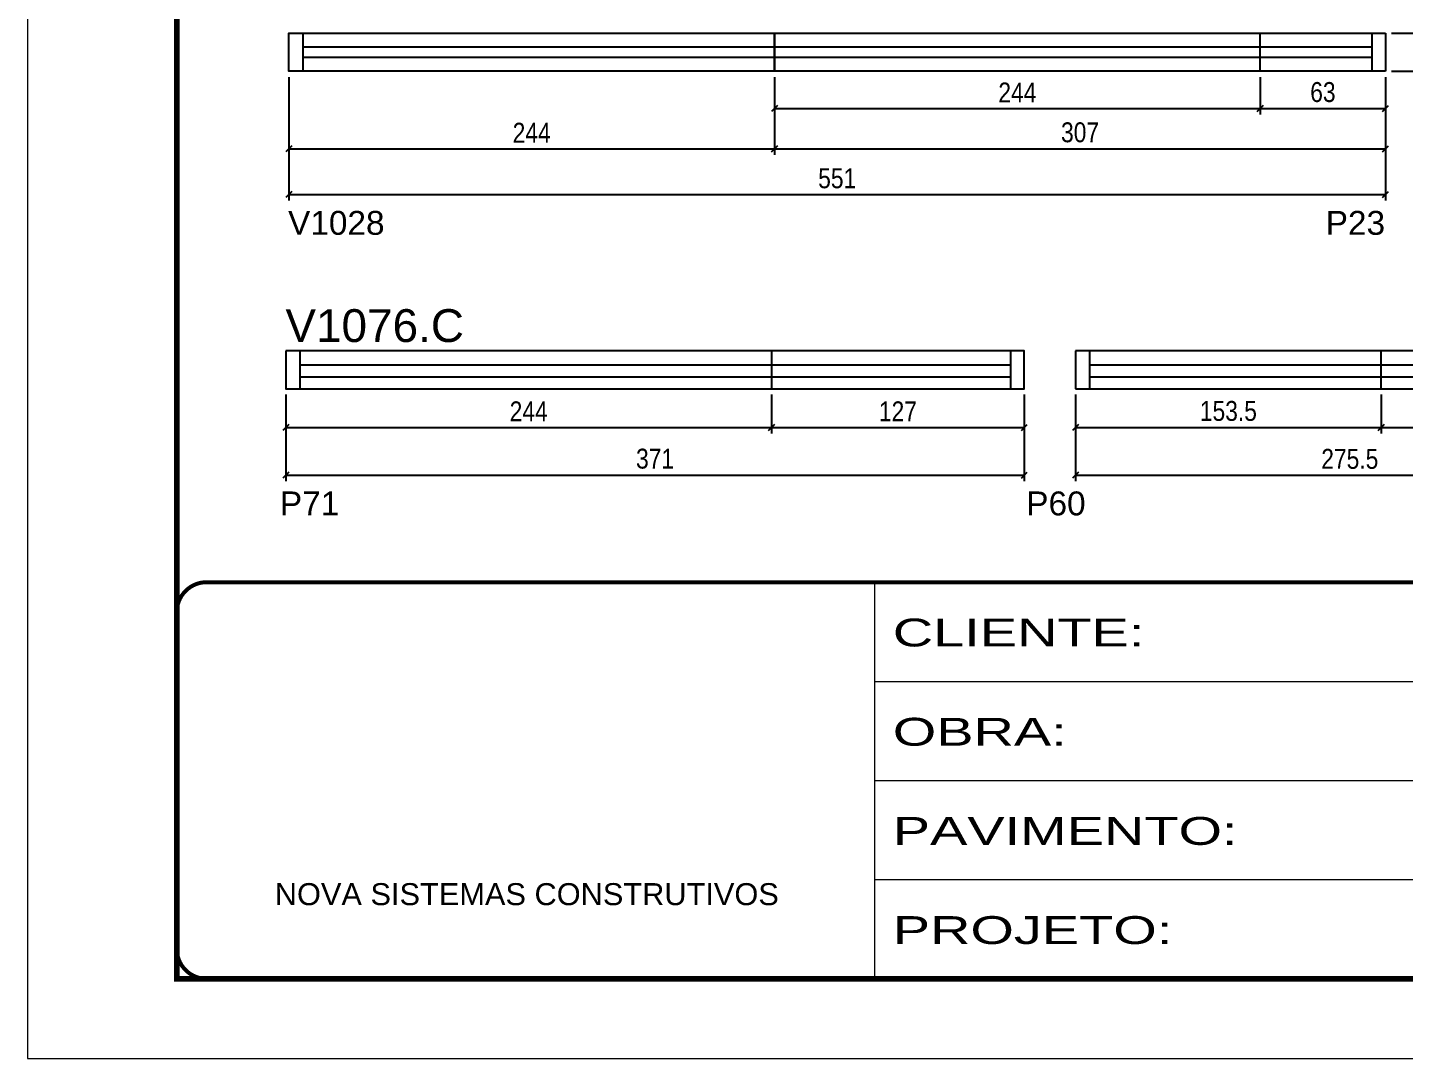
# Model space of a CAD drawing. Extents: x 1959 to 8212, y 239 to 4735.
# Drawn here: x 5142 to 5834, y 1388 to 1906 of the extents above; entities that cross this region are included whole.
import ezdxf

# ---------------------------------------------------------------- set-up
doc = ezdxf.new("R2010")
doc.units = 0
doc.linetypes.add('CONTINUO', pattern=[0])
doc.linetypes.add('DASHED', pattern=[0.75, 0.5, -0.25])
for name, color, linetype in [('5', 5, 'Continuous'), ('COTA', 241, 'Continuous'), ('NOMENCLATURA', 7, 'Continuous'), ('Painéis', 200, 'Continuous'), ('SARR_2.2x7', 40, 'Continuous')]:
    doc.layers.add(name, color=color, linetype=linetype)
doc.layers.add('Folhas', color=255, linetype='Continuous', lineweight=9)
doc.layers.add('SARRAFO DE PRESSAO', color=251, linetype='DASHED', lineweight=9)
doc.styles.add('ARIAL', font='arial.ttf')
doc.styles.add('COTA TECNICA', font='techl___.ttf', dxfattribs={"height": 10})
doc.styles.add('COTA TECNICA-50', font='techl___.ttf', dxfattribs={"height": 10})
doc.styles.get("Standard").update_dxf_attribs({"font": 'arial.ttf'})
doc.styles.add('Tecnologia', font='')
doc.styles.get('Tecnologia').set_extended_font_data('Forgotten Futurist')
doc.dimstyles.new('COTA PAINEL-50', dxfattribs={"dimtxt": 10, "dimasz": 3, "dimexe": 3, "dimexo": 3, "dimgap": 3, "dimtad": 1, "dimdec": 1, "dimzin": 12, "dimdsep": 46, "dimtxsty": 'COTA TECNICA-50', "dimblk1": 'OBLIQUE', "dimblk2": 'OBLIQUE', "dimsah": 1, "dimcen": 0.9, "dimclrd": 4, "dimclre": 4, "dimclrt": 240, "dimadec": 1, "dimazin": 3, "dimtfac": 1, "dimtdec": 1, "dimtmove": 0, "dimatfit": 3, "dimfxl": 1, "dimtolj": 1, "dimtzin": 12, "dimarcsym": 0})
doc.dimstyles.new('PAINEL', dxfattribs={"dimtxt": 10, "dimasz": 3, "dimexe": 3, "dimexo": 3, "dimgap": 3, "dimtad": 1, "dimdec": 1, "dimzin": 12, "dimdsep": 46, "dimtxsty": 'COTA TECNICA', "dimblk1": 'OBLIQUE', "dimblk2": 'OBLIQUE', "dimsah": 1, "dimcen": 0.9, "dimclrd": 4, "dimclre": 4, "dimclrt": 240, "dimadec": 1, "dimazin": 3, "dimtfac": 1, "dimtdec": 1, "dimtmove": 0, "dimatfit": 3, "dimfxl": 1, "dimtolj": 1, "dimtzin": 12, "dimarcsym": 0})

# ---------------------------------------------------------------- blocks, each defined once
blk = doc.blocks.new('9999999999')
at = {"color": 30, "linetype": 'CONTINUO'}
for p, q in [((98564.56, 34230.21), (98564.56, 34429.45)), ((98564.56, 34379.64), (99583.98, 34379.64)), ((98564.56, 34329.83), (99487.98, 34329.83)), ((98564.56, 34280.02), (99487.98, 34280.02))]:
    blk.add_line(p, q, dxfattribs=at)
at = {"color": 30, "linetype": 'CONTINUO', "const_width": 2}
blk.add_lwpolyline([(99583.98, 34230.21), (99583.98, 34414.45, 0.414214), (99568.98, 34429.45), (98228.98, 34429.45, 0.414214), (98213.98, 34414.45), (98213.98, 34245.21, 0.414214), (98228.98, 34230.21), (99583.98, 34230.21)], format="xyb", dxfattribs=at)
at = {"layer": 'Folhas'}
blk.add_lwpolyline([(98138.98, 34190.21), (99623.98, 34190.21), (99623.98, 35240.21), (98138.98, 35240.21)], close=True, dxfattribs=at)
at = {"layer": 'Folhas', "color": 30, "const_width": 3}
blk.add_lwpolyline([(98213.98, 34230.21), (99583.98, 34230.21), (99583.98, 35200.21), (98213.98, 35200.21)], close=True, dxfattribs=at)
at = {"color": 7, "linetype": 'Continuous', "ltscale": 5, "style": 'ARIAL'}
blk.add_text('NOVA SISTEMAS CONSTRUTIVOS', height=11.0592, dxfattribs=at).set_placement((98263.19, 34267.21))
at = {"layer": 'Folhas', "color": 7, "style": 'Tecnologia', "width": 1.5}
for s, p in [('CLIENTE:', (98573.65, 34397.17)), ('OBRA:', (98573.65, 34347.31)), ('PAVIMENTO:', (98573.65, 34297.5)), ('PROJETO:', (98573.65, 34247.69))]:
    blk.add_text(s, height=14, dxfattribs=at).set_placement(p)
blk = doc.blocks.new('_Oblique')
at = {"color": 0, "linetype": 'ByBlock', "lineweight": -2}
blk.add_line((-0.5, -0.5), (0.5, 0.5), dxfattribs=at)
blk = doc.blocks.new('*D190')
at = {"layer": 'COTA', "color": 4, "linetype": 'ByBlock', "lineweight": -2, "transparency": 16777216}
for p, q in [((5273.52, 1881.07), (5273.52, 1842.01)), ((5517.52, 1881.07), (5517.52, 1842.01)), ((5273.52, 1845.01), (5517.52, 1845.01))]:
    blk.add_line(p, q, dxfattribs=at)
at = {"layer": 'Defpoints', "color": 0, "linetype": 'ByBlock', "transparency": 16777216}
for p in [(5273.52, 1884.07), (5517.52, 1884.07), (5517.52, 1845.01)]:
    blk.add_point(p, dxfattribs=at)
at = {"layer": 'COTA', "color": 4, "linetype": 'ByBlock', "lineweight": -2, "transparency": 16777216, "xscale": 3, "yscale": 3, "zscale": 3, "rotation": 180}
blk.add_blockref('_Oblique', (5273.52, 1845.01), dxfattribs=at)
at = {"layer": 'COTA', "color": 4, "linetype": 'ByBlock', "lineweight": -2, "transparency": 16777216, "xscale": 3, "yscale": 3, "zscale": 3}
blk.add_blockref('_Oblique', (5517.52, 1845.01), dxfattribs=at)
at = {"layer": 'COTA', "color": 240, "linetype": 'ByBlock', "transparency": 16777216, "insert": (5395.52, 1853.09), "char_height": 10, "attachment_point": 5, "style": 'COTA TECNICA-50'}
blk.add_mtext('\\A1;244', dxfattribs=at)
blk = doc.blocks.new('*D191')
at = {"layer": 'COTA', "color": 4, "linetype": 'ByBlock', "lineweight": -2, "transparency": 16777216}
for p, q in [((5517.52, 1881.07), (5517.52, 1862.23)), ((5761.52, 1881.07), (5761.52, 1862.23)), ((5517.52, 1865.23), (5761.52, 1865.23))]:
    blk.add_line(p, q, dxfattribs=at)
at = {"layer": 'Defpoints', "color": 0, "linetype": 'ByBlock', "transparency": 16777216}
for p in [(5517.52, 1884.07), (5761.52, 1884.07), (5761.52, 1865.23)]:
    blk.add_point(p, dxfattribs=at)
at = {"layer": 'COTA', "color": 4, "linetype": 'ByBlock', "lineweight": -2, "transparency": 16777216, "xscale": 3, "yscale": 3, "zscale": 3, "rotation": 180}
blk.add_blockref('_Oblique', (5517.52, 1865.23), dxfattribs=at)
at = {"layer": 'COTA', "color": 4, "linetype": 'ByBlock', "lineweight": -2, "transparency": 16777216, "xscale": 3, "yscale": 3, "zscale": 3}
blk.add_blockref('_Oblique', (5761.52, 1865.23), dxfattribs=at)
at = {"layer": 'COTA', "color": 240, "linetype": 'ByBlock', "transparency": 16777216, "insert": (5639.52, 1873.3), "char_height": 10, "attachment_point": 5, "style": 'COTA TECNICA-50'}
blk.add_mtext('\\A1;244', dxfattribs=at)
blk = doc.blocks.new('*D192')
at = {"layer": 'COTA', "color": 4, "lineweight": -2, "transparency": 16777216}
for p, q in [((5273.52, 1881.07), (5273.52, 1819.02)), ((5824.52, 1881.07), (5824.52, 1819.02)), ((5273.52, 1822.02), (5824.52, 1822.02))]:
    blk.add_line(p, q, dxfattribs=at)
at = {"layer": 'Defpoints', "color": 0, "transparency": 16777216}
for p in [(5273.52, 1884.07), (5824.52, 1884.07), (5824.52, 1822.02)]:
    blk.add_point(p, dxfattribs=at)
at = {"layer": 'COTA', "color": 4, "lineweight": -2, "transparency": 16777216, "xscale": 3, "yscale": 3, "zscale": 3, "rotation": 180}
blk.add_blockref('_Oblique', (5273.52, 1822.02), dxfattribs=at)
at = {"layer": 'COTA', "color": 4, "lineweight": -2, "transparency": 16777216, "xscale": 3, "yscale": 3, "zscale": 3}
blk.add_blockref('_Oblique', (5824.52, 1822.02), dxfattribs=at)
at = {"layer": 'COTA', "color": 240, "transparency": 16777216, "insert": (5549.02, 1830.13), "char_height": 10, "attachment_point": 5, "style": 'COTA TECNICA'}
blk.add_mtext('\\A1;551', dxfattribs=at)
blk = doc.blocks.new('*D193')
at = {"layer": 'COTA', "color": 4, "lineweight": -2, "transparency": 16777216}
for p, q in [((5761.52, 1881.07), (5761.52, 1862.23)), ((5824.52, 1881.07), (5824.52, 1862.23)), ((5761.52, 1865.23), (5824.52, 1865.23))]:
    blk.add_line(p, q, dxfattribs=at)
at = {"layer": 'Defpoints', "color": 0, "transparency": 16777216}
for p in [(5761.52, 1884.07), (5824.52, 1884.07), (5824.52, 1865.23)]:
    blk.add_point(p, dxfattribs=at)
at = {"layer": 'COTA', "color": 4, "lineweight": -2, "transparency": 16777216, "xscale": 3, "yscale": 3, "zscale": 3, "rotation": 180}
blk.add_blockref('_Oblique', (5761.52, 1865.23), dxfattribs=at)
at = {"layer": 'COTA', "color": 4, "lineweight": -2, "transparency": 16777216, "xscale": 3, "yscale": 3, "zscale": 3}
blk.add_blockref('_Oblique', (5824.52, 1865.23), dxfattribs=at)
at = {"layer": 'COTA', "color": 240, "transparency": 16777216, "insert": (5793.02, 1873.45), "char_height": 10, "attachment_point": 5, "style": 'COTA TECNICA'}
blk.add_mtext('\\A1;63', dxfattribs=at)
blk = doc.blocks.new('*D194')
at = {"layer": 'COTA', "color": 4, "lineweight": -2, "transparency": 16777216}
for p, q in [((5517.52, 1881.07), (5517.52, 1842.01)), ((5824.52, 1881.07), (5824.52, 1842.01)), ((5517.52, 1845.01), (5824.52, 1845.01))]:
    blk.add_line(p, q, dxfattribs=at)
at = {"layer": 'Defpoints', "color": 0, "transparency": 16777216}
for p in [(5517.52, 1884.07), (5824.52, 1884.07), (5824.52, 1845.01)]:
    blk.add_point(p, dxfattribs=at)
at = {"layer": 'COTA', "color": 4, "lineweight": -2, "transparency": 16777216, "xscale": 3, "yscale": 3, "zscale": 3, "rotation": 180}
blk.add_blockref('_Oblique', (5517.52, 1845.01), dxfattribs=at)
at = {"layer": 'COTA', "color": 4, "lineweight": -2, "transparency": 16777216, "xscale": 3, "yscale": 3, "zscale": 3}
blk.add_blockref('_Oblique', (5824.52, 1845.01), dxfattribs=at)
at = {"layer": 'COTA', "color": 240, "transparency": 16777216, "insert": (5671.02, 1853.23), "char_height": 10, "attachment_point": 5, "style": 'COTA TECNICA'}
blk.add_mtext('\\A1;307', dxfattribs=at)
blk = doc.blocks.new('*D195')
at = {"layer": 'COTA', "color": 4, "lineweight": -2, "transparency": 16777216}
for p, q in [((5827.52, 1903.07), (5877.34, 1903.07)), ((5874.34, 1884.07), (5874.34, 1903.07)), ((5827.52, 1884.07), (5877.34, 1884.07))]:
    blk.add_line(p, q, dxfattribs=at)
at = {"layer": 'Defpoints', "color": 0, "transparency": 16777216}
for p in [(5824.52, 1903.07), (5874.34, 1903.07), (5824.52, 1884.07)]:
    blk.add_point(p, dxfattribs=at)
at = {"layer": 'COTA', "color": 4, "lineweight": -2, "transparency": 16777216, "xscale": 3, "yscale": 3, "zscale": 3}
for p, rotation in [((5874.34, 1903.07), 90), ((5874.34, 1884.07), 270)]:
    blk.add_blockref('_Oblique', p, dxfattribs=dict(at, rotation=rotation))
at = {"layer": 'COTA', "color": 240, "transparency": 16777216, "insert": (5866.25, 1893.57), "char_height": 10, "attachment_point": 5, "rotation": 90, "style": 'COTA TECNICA'}
blk.add_mtext('\\A1;19', dxfattribs=at)
blk = doc.blocks.new('*D202')
at = {"layer": 'COTA', "color": 4, "linetype": 'ByBlock', "lineweight": -2, "transparency": 16777216}
for p, q in [((5272.02, 1721.51), (5272.02, 1678.08)), ((5643.02, 1721.51), (5643.02, 1678.08)), ((5272.02, 1681.08), (5643.02, 1681.08))]:
    blk.add_line(p, q, dxfattribs=at)
at = {"layer": 'Defpoints', "color": 0, "linetype": 'ByBlock', "transparency": 16777216}
for p in [(5272.02, 1724.51), (5643.02, 1724.51), (5643.02, 1681.08)]:
    blk.add_point(p, dxfattribs=at)
at = {"layer": 'COTA', "color": 4, "linetype": 'ByBlock', "lineweight": -2, "transparency": 16777216, "xscale": 3, "yscale": 3, "zscale": 3, "rotation": 180}
blk.add_blockref('_Oblique', (5272.02, 1681.08), dxfattribs=at)
at = {"layer": 'COTA', "color": 4, "linetype": 'ByBlock', "lineweight": -2, "transparency": 16777216, "xscale": 3, "yscale": 3, "zscale": 3}
blk.add_blockref('_Oblique', (5643.02, 1681.08), dxfattribs=at)
at = {"layer": 'COTA', "color": 240, "linetype": 'ByBlock', "transparency": 16777216, "insert": (5457.52, 1689.3), "char_height": 10, "attachment_point": 5, "style": 'COTA TECNICA-50'}
blk.add_mtext('\\A1;371', dxfattribs=at)
blk = doc.blocks.new('*D203')
at = {"layer": 'COTA', "color": 4, "lineweight": -2, "transparency": 16777216}
for p, q in [((5272.02, 1721.51), (5272.02, 1702.05)), ((5516.02, 1721.51), (5516.02, 1702.05)), ((5272.02, 1705.05), (5516.02, 1705.05))]:
    blk.add_line(p, q, dxfattribs=at)
at = {"layer": 'Defpoints', "color": 0, "transparency": 16777216}
for p in [(5272.02, 1724.51), (5516.02, 1724.51), (5516.02, 1705.05)]:
    blk.add_point(p, dxfattribs=at)
at = {"layer": 'COTA', "color": 4, "lineweight": -2, "transparency": 16777216, "xscale": 3, "yscale": 3, "zscale": 3, "rotation": 180}
blk.add_blockref('_Oblique', (5272.02, 1705.05), dxfattribs=at)
at = {"layer": 'COTA', "color": 4, "lineweight": -2, "transparency": 16777216, "xscale": 3, "yscale": 3, "zscale": 3}
blk.add_blockref('_Oblique', (5516.02, 1705.05), dxfattribs=at)
at = {"layer": 'COTA', "color": 240, "transparency": 16777216, "insert": (5394.02, 1713.12), "char_height": 10, "attachment_point": 5, "style": 'COTA TECNICA'}
blk.add_mtext('\\A1;244', dxfattribs=at)
blk = doc.blocks.new('*D204')
at = {"layer": 'COTA', "color": 4, "lineweight": -2, "transparency": 16777216}
for p, q in [((5516.02, 1721.51), (5516.02, 1702.05)), ((5643.02, 1721.51), (5643.02, 1702.05)), ((5516.02, 1705.05), (5643.02, 1705.05))]:
    blk.add_line(p, q, dxfattribs=at)
at = {"layer": 'Defpoints', "color": 0, "transparency": 16777216}
for p in [(5516.02, 1724.51), (5643.02, 1724.51), (5643.02, 1705.05)]:
    blk.add_point(p, dxfattribs=at)
at = {"layer": 'COTA', "color": 4, "lineweight": -2, "transparency": 16777216, "xscale": 3, "yscale": 3, "zscale": 3, "rotation": 180}
blk.add_blockref('_Oblique', (5516.02, 1705.05), dxfattribs=at)
at = {"layer": 'COTA', "color": 4, "lineweight": -2, "transparency": 16777216, "xscale": 3, "yscale": 3, "zscale": 3}
blk.add_blockref('_Oblique', (5643.02, 1705.05), dxfattribs=at)
at = {"layer": 'COTA', "color": 240, "transparency": 16777216, "insert": (5579.52, 1713.12), "char_height": 10, "attachment_point": 5, "style": 'COTA TECNICA'}
blk.add_mtext('\\A1;127', dxfattribs=at)
blk = doc.blocks.new('*D205')
at = {"layer": 'COTA', "color": 4, "linetype": 'ByBlock', "lineweight": -2, "transparency": 16777216}
for p, q in [((5668.78, 1721.51), (5668.78, 1678.08)), ((5944.28, 1721.51), (5944.28, 1678.08)), ((5668.78, 1681.08), (5944.28, 1681.08))]:
    blk.add_line(p, q, dxfattribs=at)
at = {"layer": 'Defpoints', "color": 0, "linetype": 'ByBlock', "transparency": 16777216}
for p in [(5668.78, 1724.51), (5944.28, 1724.51), (5944.28, 1681.08)]:
    blk.add_point(p, dxfattribs=at)
at = {"layer": 'COTA', "color": 4, "linetype": 'ByBlock', "lineweight": -2, "transparency": 16777216, "xscale": 3, "yscale": 3, "zscale": 3, "rotation": 180}
blk.add_blockref('_Oblique', (5668.78, 1681.08), dxfattribs=at)
at = {"layer": 'COTA', "color": 4, "linetype": 'ByBlock', "lineweight": -2, "transparency": 16777216, "xscale": 3, "yscale": 3, "zscale": 3}
blk.add_blockref('_Oblique', (5944.28, 1681.08), dxfattribs=at)
at = {"layer": 'COTA', "color": 240, "linetype": 'ByBlock', "transparency": 16777216, "insert": (5806.53, 1689.19), "char_height": 10, "attachment_point": 5, "style": 'COTA TECNICA-50'}
blk.add_mtext('\\A1;275.5', dxfattribs=at)
blk = doc.blocks.new('*D206')
at = {"layer": 'COTA', "color": 4, "lineweight": -2, "transparency": 16777216}
for p, q in [((5668.78, 1721.51), (5668.78, 1702.05)), ((5822.28, 1721.51), (5822.28, 1702.05)), ((5668.78, 1705.05), (5822.28, 1705.05))]:
    blk.add_line(p, q, dxfattribs=at)
at = {"layer": 'Defpoints', "color": 0, "transparency": 16777216}
for p in [(5668.78, 1724.51), (5822.28, 1724.51), (5822.28, 1705.05)]:
    blk.add_point(p, dxfattribs=at)
at = {"layer": 'COTA', "color": 4, "lineweight": -2, "transparency": 16777216, "xscale": 3, "yscale": 3, "zscale": 3, "rotation": 180}
blk.add_blockref('_Oblique', (5668.78, 1705.05), dxfattribs=at)
at = {"layer": 'COTA', "color": 4, "lineweight": -2, "transparency": 16777216, "xscale": 3, "yscale": 3, "zscale": 3}
blk.add_blockref('_Oblique', (5822.28, 1705.05), dxfattribs=at)
at = {"layer": 'COTA', "color": 240, "transparency": 16777216, "insert": (5745.53, 1713.27), "char_height": 10, "attachment_point": 5, "style": 'COTA TECNICA'}
blk.add_mtext('\\A1;153.5', dxfattribs=at)
blk = doc.blocks.new('*D207')
at = {"layer": 'COTA', "color": 4, "lineweight": -2, "transparency": 16777216}
for p, q in [((5822.28, 1721.51), (5822.28, 1702.05)), ((5944.28, 1721.51), (5944.28, 1702.05)), ((5822.28, 1705.05), (5944.28, 1705.05))]:
    blk.add_line(p, q, dxfattribs=at)
at = {"layer": 'Defpoints', "color": 0, "transparency": 16777216}
for p in [(5822.28, 1724.51), (5944.28, 1724.51), (5944.28, 1705.05)]:
    blk.add_point(p, dxfattribs=at)
at = {"layer": 'COTA', "color": 4, "lineweight": -2, "transparency": 16777216, "xscale": 3, "yscale": 3, "zscale": 3, "rotation": 180}
blk.add_blockref('_Oblique', (5822.28, 1705.05), dxfattribs=at)
at = {"layer": 'COTA', "color": 4, "lineweight": -2, "transparency": 16777216, "xscale": 3, "yscale": 3, "zscale": 3}
blk.add_blockref('_Oblique', (5944.28, 1705.05), dxfattribs=at)
at = {"layer": 'COTA', "color": 240, "transparency": 16777216, "insert": (5883.28, 1713.11), "char_height": 10, "attachment_point": 5, "style": 'COTA TECNICA'}
blk.add_mtext('\\A1;122', dxfattribs=at)

msp = doc.modelspace()

# ---------------------------------------------------------------- linework, layer by layer
at = {"layer": 'Painéis'}
for p, q in [((5517.52, 1903.07), (5824.52, 1903.07)), ((5517.52, 1884.07), (5517.52, 1903.07)), ((5761.52, 1884.07), (5761.52, 1903.07)), ((5824.52, 1903.07), (5824.52, 1884.07)), ((5824.52, 1884.07), (5517.52, 1884.07))]:
    msp.add_line(p, q, dxfattribs=at)
at = {"layer": 'Painéis', "linetype": 'ByBlock'}
for p, q in [((5516.02, 1743.51), (5516.02, 1724.51)), ((5668.78, 1743.51), (5668.78, 1724.51)), ((5944.28, 1743.51), (5668.78, 1743.51)), ((5822.28, 1724.51), (5822.28, 1743.51)), ((5668.78, 1724.51), (5944.28, 1724.51))]:
    msp.add_line(p, q, dxfattribs=at)
at = {"layer": 'Painéis'}
msp.add_lwpolyline([(5517.52, 1884.07), (5273.52, 1884.07), (5273.52, 1903.07), (5517.52, 1903.07)], close=True, dxfattribs=at)
at = {"layer": 'Painéis', "linetype": 'ByBlock'}
msp.add_lwpolyline([(5272.02, 1743.51), (5272.02, 1724.51), (5643.02, 1724.51), (5643.02, 1743.51)], close=True, dxfattribs=at)
at = {"layer": 'SARR_2.2x7', "linetype": 'Continuous'}
for p, q in [((5280.52, 1903.07), (5280.52, 1884.07)), ((5817.52, 1903.07), (5817.52, 1884.07)), ((5517.52, 1896.07), (5280.52, 1896.07)), ((5817.52, 1896.07), (5517.52, 1896.07)), ((5280.52, 1891.07), (5517.52, 1891.07)), ((5517.52, 1891.07), (5817.52, 1891.07)), ((5279.02, 1743.51), (5279.02, 1724.51)), ((5636.02, 1743.51), (5636.02, 1724.51)), ((5675.78, 1743.51), (5675.78, 1724.51)), ((5279.02, 1736.51), (5636.02, 1736.51)), ((5675.78, 1736.51), (5937.28, 1736.51)), ((5279.02, 1730.51), (5636.02, 1730.51)), ((5675.78, 1730.51), (5937.28, 1730.51))]:
    msp.add_line(p, q, dxfattribs=at)

# ---------------------------------------------------------------- block references
at = {"layer": 'SARRAFO DE PRESSAO', "color": 6, "linetype": 'ByBlock'}
msp.add_blockref('9999999999', (-92996.71, -32802.14), dxfattribs=at)

# ---------------------------------------------------------------- texts
at = {"layer": '5', "linetype": 'Continuous'}
for s, p in [('V1028', (5273.15, 1801.81)), ('P23', (5794.42, 1801.81)), ('P71', (5269.05, 1660.88)), ('P60', (5643.99, 1660.88))]:
    msp.add_text(s, height=12, rotation=359.99996, dxfattribs=at).set_placement(p)
at = {"layer": 'NOMENCLATURA', "linetype": 'Continuous'}
msp.add_text('V1076.C', height=16.5, dxfattribs=at).set_placement((5271.82, 1747.95))

# ---------------------------------------------------------------- dimensions: what is measured, and where the dimension line sits
at = {"layer": 'COTA'}
dim = msp.add_linear_dim(base=(5874.34, 1903.07), p1=(5824.52, 1884.07), p2=(5824.52, 1903.07), angle=90, dimstyle='PAINEL', dxfattribs=at)
dim.commit()
dim.dimension.update_dxf_attribs({"geometry": '*D195', "text_midpoint": (5866.25, 1893.57)})
at = {"layer": 'COTA', "color": 1, "linetype": 'ByBlock'}
for base, p1, p2, picture, middle in [((5517.52, 1845.01), (5273.52, 1884.07), (5517.52, 1884.07), '*D190', (5395.52, 1853.09)), ((5761.52, 1865.23), (5517.52, 1884.07), (5761.52, 1884.07), '*D191', (5639.52, 1873.3)), ((5643.02, 1681.08), (5272.02, 1724.51), (5643.02, 1724.51), '*D202', (5457.52, 1689.3)), ((5944.28, 1681.08), (5668.78, 1724.51), (5944.28, 1724.51), '*D205', (5806.53, 1689.19))]:
    dim = msp.add_linear_dim(base=base, p1=p1, p2=p2, dimstyle='COTA PAINEL-50', override={"dimarcsym": 1}, dxfattribs=at)
    dim.commit()
    dim.dimension.update_dxf_attribs({"geometry": picture, "text_midpoint": middle})
at = {"layer": 'COTA'}
for base, p1, p2, picture, middle in [((5824.52, 1822.02), (5273.52, 1884.07), (5824.52, 1884.07), '*D192', (5549.02, 1830.13)), ((5824.52, 1845.01), (5517.52, 1884.07), (5824.52, 1884.07), '*D194', (5671.02, 1853.23)), ((5824.52, 1865.23), (5761.52, 1884.07), (5824.52, 1884.07), '*D193', (5793.02, 1873.45)), ((5516.02, 1705.05), (5272.02, 1724.51), (5516.02, 1724.51), '*D203', (5394.02, 1713.12)), ((5822.28, 1705.05), (5668.78, 1724.51), (5822.28, 1724.51), '*D206', (5745.53, 1713.27))]:
    dim = msp.add_linear_dim(base=base, p1=p1, p2=p2, dimstyle='PAINEL', dxfattribs=at)
    dim.commit()
    dim.dimension.update_dxf_attribs({"geometry": picture, "text_midpoint": middle})
for base, p1, p2, picture, middle in [((5643.02, 1705.05), (5516.02, 1724.51), (5643.02, 1724.51), '*D204', (5579.52, 1713.12)), ((5944.28, 1705.05), (5822.28, 1724.51), (5944.28, 1724.51), '*D207', (5883.28, 1713.11))]:
    dim = msp.add_linear_dim(base=base, p1=p1, p2=p2, dimstyle='PAINEL', override={"dimtmove": 1}, dxfattribs=at)
    dim.commit()
    dim.dimension.update_dxf_attribs({"geometry": picture, "text_midpoint": middle})

doc.saveas('drawing.dxf')
